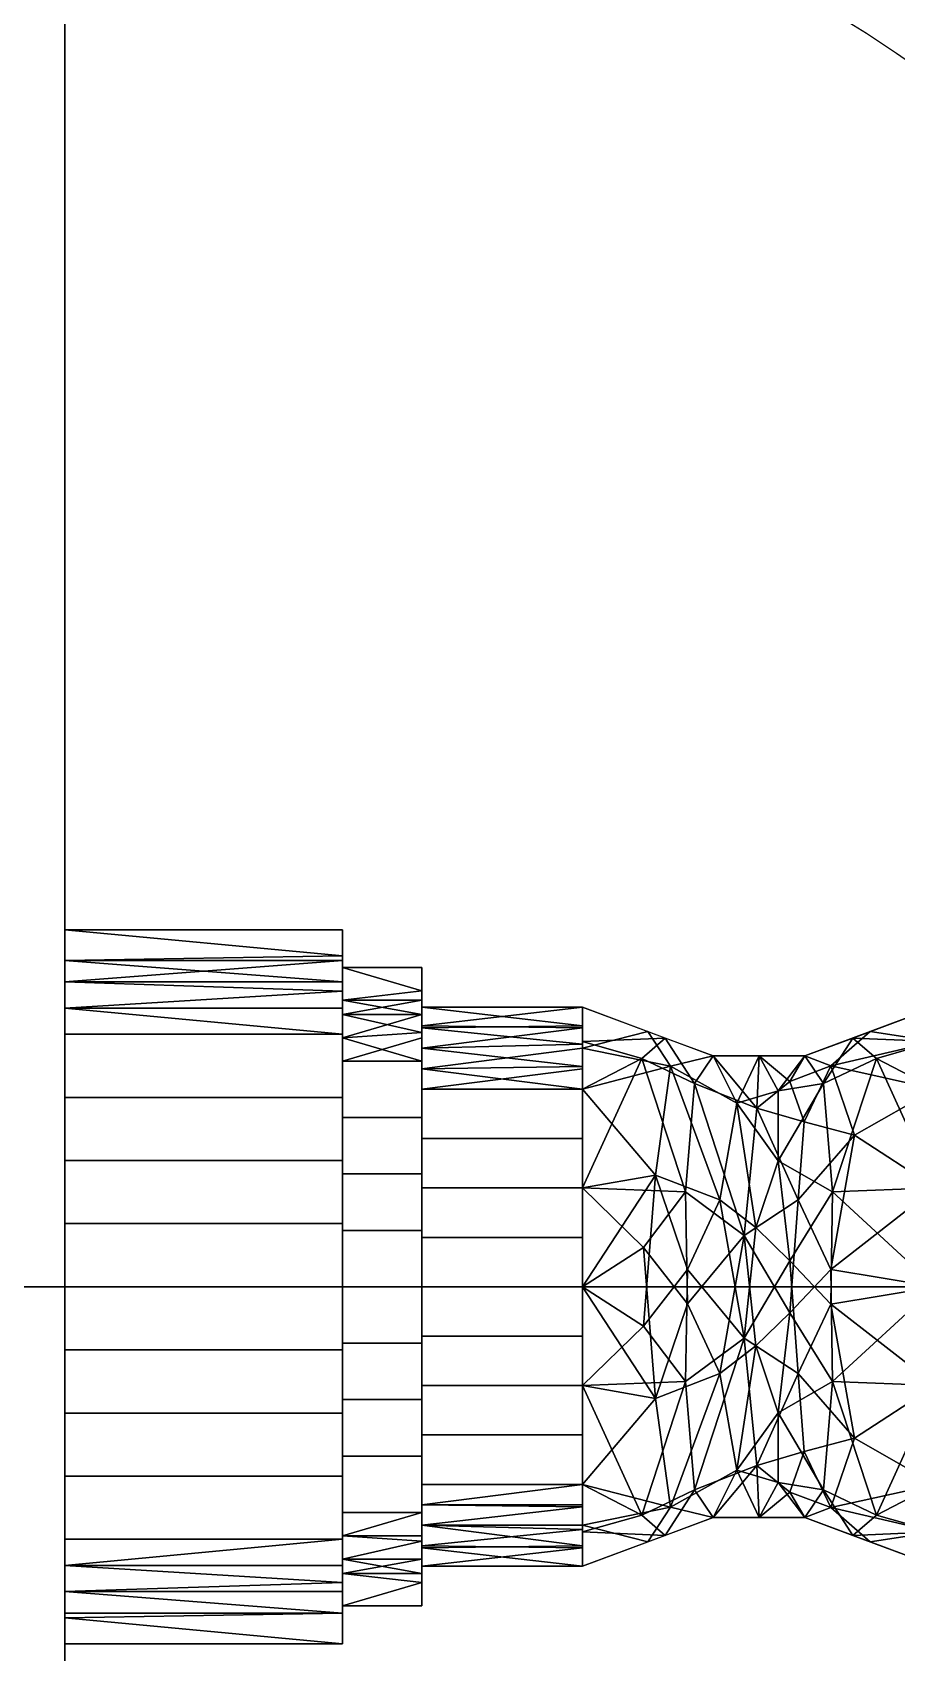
# Model space of a CAD drawing. Header units: millimetres. Extents: x -5 to 3200, y -1375 to 0.
# Drawn here: x 478.4 to 521.9, y -538.4 to -456.8 of the extents above; entities that cross this region are included whole.
import ezdxf

# ---------------------------------------------------------------- set-up
doc = ezdxf.new("R2010")
doc.units = ezdxf.units.MM
doc.layers.add('IQ_200_3D', color=1, linetype='Continuous')
doc.layers.add('IQ_204_3D', color=7, linetype='Continuous')
doc.layers.add('IQ_CON_COLDWATER_INT', color=7, linetype='Continuous', lineweight=25)

# ---------------------------------------------------------------- blocks, each defined once
blk = doc.blocks.new('coldwater')
blk.add_circle((0, 0), 3)
at = {"extrusion": (-1, 0, 0)}
blk.add_circle((0, 0), 3, dxfattribs=at)
at = {"extrusion": (0, -1, 0)}
blk.add_circle((0, 0), 3, dxfattribs=at)

msp = doc.modelspace()

# ---------------------------------------------------------------- linework, layer by layer
at = {"layer": 'IQ_200_3D'}
for points in [[(559.996, -50, 2020), (-0.004, -50, 2020), (-0.004, -782.5, 2020), (559.996, -782.5, 2020)], [(559.996, -782.5, 1493), (-0.004, -782.5, 1493), (-0.004, -50, 1493), (559.996, -50, 1493)], [(554.996, -782.5, 658), (4.996, -782.5, 658), (4.996, -50, 658), (554.996, -50, 658)], [(554.996, -50, 1493), (4.996, -50, 1493), (4.996, -782.5, 1493), (554.996, -782.5, 1493)], [(554.996, -757.5, 1443), (4.996, -757.5, 1443), (4.996, -117.5, 1443), (554.996, -117.5, 1443)], [(554.996, -117.5, 708), (4.996, -117.5, 708), (4.996, -757.5, 708), (554.996, -757.5, 708)]]:
    msp.add_3dface(points, dxfattribs=at)

# ---------------------------------------------------------------- block references
at = {"layer": 'IQ_CON_COLDWATER_INT', "xscale": 25, "yscale": 25, "zscale": 25}
msp.add_blockref('coldwater', (479.996, -520), dxfattribs=at)

# ---------------------------------------------------------------- meshes
at = {"layer": 'IQ_204_3D'}
mesh = msp.add_polyface(dxfattribs=at)
corners = [(502.996, -757.5, 956.99), (502.996, -709.445, 929.245), (502.996, -709.445, 927.939), (502.996, -711.743, 928.375), (502.996, -714.079, 928.265), (502.996, -716.326, 927.616), (502.996, -718.361, 926.462), (502.996, -720.072, 924.867), (502.996, -721.366, 922.919), (502.996, -722.171, 920.723), (502.996, -722.445, 918.4), (502.996, -722.171, 916.077), (502.996, -721.366, 913.881), (502.996, -720.072, 911.932), (502.996, -718.361, 910.337), (502.996, -716.326, 909.184), (502.996, -714.079, 908.534), (502.996, -711.743, 908.424), (502.996, -709.445, 908.86), (502.996, -709.445, 907.554), (502.996, -757.5, 879.81), (502.996, -137.5, 956.99), (502.996, -117.5, 956.99), (502.996, -117.5, 879.81), (502.996, -137.5, 879.81), (502.996, -185.555, 907.554), (502.996, -185.555, 908.86), (502.996, -183.257, 908.424), (502.996, -180.921, 908.534), (502.996, -178.674, 909.184), (502.996, -176.639, 910.337), (502.996, -174.928, 911.932), (502.996, -173.634, 913.881), (502.996, -172.829, 916.077), (502.996, -172.555, 918.4), (502.996, -172.829, 920.723), (502.996, -173.634, 922.919), (502.996, -174.928, 924.867), (502.996, -176.639, 926.462), (502.996, -178.674, 927.616), (502.996, -180.921, 928.265), (502.996, -183.257, 928.375), (502.996, -185.555, 927.939), (502.996, -185.555, 929.245)]
mesh.append_faces([[corners[k] for k in face] for face in [(19, 17, 18), (3, 1, 2), (27, 25, 26), (43, 41, 42)]], dxfattribs={"vtx0": -1})
mesh.append_faces([[corners[k] for k in face] for face in [(14, 20, 13), (8, 0, 7), (7, 0, 6), (5, 0, 4), (30, 24, 29), (31, 24, 30), (34, 24, 33)]], dxfattribs={"vtx0": -1, "vtx1": -1})
mesh.append_faces([[corners[k] for k in face] for face in [(20, 14, 15), (0, 8, 9), (1, 3, 4, 0), (25, 27, 28, 24), (21, 37, 38), (21, 36, 37)]], dxfattribs={"vtx0": -1, "vtx2": -1})
mesh.append_faces([[corners[k] for k in face] for face in [(23, 24, 21, 22)]], dxfattribs={"vtx1": -1})
mesh.append_faces([[corners[k] for k in face] for face in [(12, 13, 20), (11, 12, 20), (15, 16, 20), (9, 10, 0), (5, 6, 0), (28, 29, 24), (32, 33, 24), (31, 32, 24), (38, 39, 21), (39, 40, 21), (35, 36, 21)]], dxfattribs={"vtx1": -1, "vtx2": -1})
mesh.append_faces([[corners[k] for k in face] for face in [(34, 35, 21, 24)]], dxfattribs={"vtx1": -1, "vtx2": -1, "vtx3": -1})
mesh.append_faces([[corners[k] for k in face] for face in [(10, 11, 20, 0), (16, 17, 19, 20), (40, 41, 43, 21)]], dxfattribs={"vtx1": -1, "vtx3": -1})
mesh = msp.add_polyface(dxfattribs=at)
corners = [(484.996, -225.423, 861.68), (484.996, -225.344, 862.28), (484.996, -225.113, 862.84), (484.996, -224.744, 863.32), (484.996, -224.263, 863.689), (484.996, -223.704, 863.921), (484.996, -223.103, 864), (484.996, -205.423, 864), (484.996, -205.423, 866), (484.996, -223.103, 866), (484.996, -224.221, 865.853), (484.996, -225.263, 865.421), (484.996, -226.158, 864.735), (484.996, -226.845, 863.84), (484.996, -227.276, 862.798), (484.996, -227.423, 861.68), (484.996, -227.423, 825.32), (484.996, -227.276, 824.202), (484.996, -226.845, 823.16), (484.996, -226.158, 822.265), (484.996, -225.263, 821.578), (484.996, -224.221, 821.147), (484.996, -223.103, 821), (484.996, -205.423, 821), (484.996, -205.423, 823), (484.996, -223.103, 823), (484.996, -223.704, 823.079), (484.996, -224.263, 823.311), (484.996, -224.744, 823.679), (484.996, -225.113, 824.16), (484.996, -225.344, 824.72), (484.996, -225.423, 825.32), (484.996, -669.577, 861.68), (484.996, -669.577, 825.32), (484.996, -669.656, 824.72), (484.996, -669.887, 824.16), (484.996, -670.256, 823.679), (484.996, -670.737, 823.311), (484.996, -671.296, 823.079), (484.996, -671.897, 823), (484.996, -689.577, 823), (484.996, -689.577, 821), (484.996, -671.897, 821), (484.996, -670.779, 821.147), (484.996, -669.737, 821.578), (484.996, -668.842, 822.265), (484.996, -668.155, 823.16), (484.996, -667.724, 824.202), (484.996, -667.577, 825.32), (484.996, -667.577, 861.68), (484.996, -667.724, 862.798), (484.996, -668.155, 863.84), (484.996, -668.842, 864.735), (484.996, -669.737, 865.421), (484.996, -670.779, 865.853), (484.996, -671.897, 866), (484.996, -689.577, 866), (484.996, -689.577, 864), (484.996, -671.897, 864), (484.996, -671.296, 863.921), (484.996, -670.737, 863.689), (484.996, -670.256, 863.32), (484.996, -669.887, 862.84), (484.996, -669.656, 862.28)]
mesh.append_faces([[corners[k] for k in face] for face in [(9, 6, 7, 8)]], dxfattribs={"vtx0": -1})
mesh.append_faces([[corners[k] for k in face] for face in [(27, 21, 26)]], dxfattribs={"vtx0": -1, "vtx1": -1})
mesh.append_faces([[corners[k] for k in face] for face in [(0, 15, 16, 31), (31, 16, 17, 30), (22, 25, 26, 21), (59, 54, 55, 58), (60, 53, 54, 59), (53, 60, 61, 52), (52, 61, 62, 51), (51, 62, 63, 50), (50, 63, 32, 49), (44, 36, 37, 43), (43, 37, 38, 42), (34, 46, 47), (45, 35, 36, 44), (35, 45, 46, 34)]], dxfattribs={"vtx0": -1, "vtx2": -1})
mesh.append_faces([[corners[k] for k in face] for face in [(24, 25, 22, 23)]], dxfattribs={"vtx1": -1})
mesh.append_faces([[corners[k] for k in face] for face in [(17, 18, 30), (38, 39, 42)]], dxfattribs={"vtx1": -1, "vtx2": -1})
mesh.append_faces([[corners[k] for k in face] for face in [(12, 13, 2, 3), (11, 12, 3, 4), (1, 2, 13, 14), (14, 15, 0, 1), (9, 10, 5, 6), (10, 11, 4, 5), (18, 19, 29, 30), (19, 20, 28, 29), (27, 28, 20, 21), (48, 49, 32, 33), (33, 34, 47, 48)]], dxfattribs={"vtx1": -1, "vtx3": -1})
mesh.append_faces([[corners[k] for k in face] for face in [(40, 41, 42, 39)]], dxfattribs={"vtx2": -1})
mesh.append_faces([[corners[k] for k in face] for face in [(55, 56, 57, 58)]], dxfattribs={"vtx3": -1})
mesh = msp.add_polyface(dxfattribs=at)
corners = [(479.996, -520, 185), (479.996, -502, 185), (479.996, -507.272, 172.272), (479.996, -520, 167), (479.996, -532.728, 172.272), (479.996, -538, 185)]
mesh.append_faces([[corners[k] for k in face] for face in [(2, 3, 0, 1)]], dxfattribs={"vtx1": -1})
mesh.append_faces([[corners[k] for k in face] for face in [(4, 5, 0, 3)]], dxfattribs={"vtx2": -1})
mesh = msp.add_polyface(dxfattribs=at)
corners = [(479.996, -520, 185), (479.996, -538, 185), (479.996, -532.728, 197.728), (479.996, -520, 203), (479.996, -507.272, 197.728), (479.996, -502, 185)]
mesh.append_faces([[corners[k] for k in face] for face in [(4, 5, 0, 3)]], dxfattribs={"vtx2": -1})
mesh.append_faces([[corners[k] for k in face] for face in [(0, 1, 2, 3)]], dxfattribs={"vtx3": -1})
mesh = msp.add_polyface(dxfattribs=at)
corners = [(479.996, -538, 185), (479.996, -532.728, 172.272), (479.996, -520, 167), (479.996, -507.272, 172.272), (479.996, -502, 185), (493.996, -502, 185), (493.996, -507.272, 172.272), (493.996, -520, 167), (493.996, -532.728, 172.272), (493.996, -538, 185), (493.996, -505.099, 177.518), (479.996, -504.636, 178.636), (479.996, -503.55, 181.259), (479.996, -513.636, 169.636), (493.996, -513.636, 169.636), (493.996, -516.818, 168.318), (479.996, -535.364, 178.636), (493.996, -535.364, 178.636), (493.996, -536.45, 181.259), (493.996, -526.364, 169.636), (479.996, -526.364, 169.636), (479.996, -523.182, 168.318), (479.996, -505.954, 175.454), (493.996, -503.55, 181.259), (479.996, -510.454, 170.954), (493.996, -510.454, 170.954), (479.996, -516.818, 168.318), (493.996, -534.046, 175.454), (479.996, -534.046, 175.454), (479.996, -536.682, 181.818), (479.996, -529.546, 170.954), (493.996, -529.546, 170.954), (493.996, -523.182, 168.318)]
mesh.append_faces([[corners[k] for k in face] for face in [(29, 9, 0)]], dxfattribs={"vtx0": -1})
mesh.append_faces([[corners[k] for k in face] for face in [(6, 22, 10), (18, 16, 17), (9, 29, 18), (22, 6, 3), (10, 11, 23)]], dxfattribs={"vtx0": -1, "vtx1": -1})
mesh.append_faces([[corners[k] for k in face] for face in [(21, 32, 19, 20), (14, 13, 24, 25), (7, 2, 26, 15), (8, 1, 30, 31), (27, 28, 1, 8), (2, 7, 32, 21), (3, 6, 25, 24), (15, 26, 13, 14), (20, 19, 31, 30), (23, 11, 12)]], dxfattribs={"vtx0": -1, "vtx2": -1})
mesh.append_faces([[corners[k] for k in face] for face in [(22, 11, 10), (29, 16, 18)]], dxfattribs={"vtx1": -1, "vtx2": -1})
mesh.append_faces([[corners[k] for k in face] for face in [(16, 28, 27, 17)]], dxfattribs={"vtx1": -1, "vtx3": -1})
mesh.append_faces([[corners[k] for k in face] for face in [(4, 5, 23, 12)]], dxfattribs={"vtx2": -1})
mesh = msp.add_polyface(dxfattribs=at)
corners = [(479.996, -502, 185), (479.996, -507.272, 197.728), (479.996, -520, 203), (479.996, -532.728, 197.728), (479.996, -538, 185), (493.996, -538, 185), (493.996, -532.728, 197.728), (493.996, -520, 203), (493.996, -507.272, 197.728), (493.996, -502, 185), (493.996, -534.901, 192.482), (479.996, -535.364, 191.364), (479.996, -536.45, 188.741), (479.996, -526.364, 200.364), (493.996, -526.364, 200.364), (493.996, -523.182, 201.682), (493.996, -504.636, 191.364), (479.996, -504.636, 191.364), (479.996, -505.954, 194.546), (493.996, -513.636, 200.364), (479.996, -513.636, 200.364), (479.996, -516.818, 201.682), (479.996, -534.046, 194.546), (493.996, -536.45, 188.741), (479.996, -529.546, 199.046), (493.996, -529.546, 199.046), (479.996, -523.182, 201.682), (479.996, -503.55, 188.741), (493.996, -503.318, 188.182), (493.996, -505.954, 194.546), (479.996, -510.454, 199.046), (493.996, -510.454, 199.046), (493.996, -516.818, 201.682)]
mesh.append_faces([[corners[k] for k in face] for face in [(6, 22, 10), (22, 6, 3), (10, 11, 23)]], dxfattribs={"vtx0": -1, "vtx1": -1})
mesh.append_faces([[corners[k] for k in face] for face in [(21, 32, 19, 20), (14, 13, 24, 25), (7, 2, 26, 15), (29, 18, 1, 8), (18, 29, 16, 17), (2, 7, 32, 21), (3, 6, 25, 24), (15, 26, 13, 14), (20, 19, 31, 30), (23, 11, 12), (30, 31, 8, 1), (27, 16, 28)]], dxfattribs={"vtx0": -1, "vtx2": -1})
mesh.append_faces([[corners[k] for k in face] for face in [(9, 0, 28)]], dxfattribs={"vtx1": -1})
mesh.append_faces([[corners[k] for k in face] for face in [(27, 17, 16), (22, 11, 10), (0, 27, 28)]], dxfattribs={"vtx1": -1, "vtx2": -1})
mesh.append_faces([[corners[k] for k in face] for face in [(4, 5, 23, 12)]], dxfattribs={"vtx2": -1})
mesh = msp.add_polyface(dxfattribs=at)
corners = [(493.996, -538, 185), (493.996, -532.728, 172.272), (493.996, -520, 167), (493.996, -507.272, 172.272), (493.996, -502, 185), (493.996, -503.912, 185), (493.996, -508.624, 173.624), (493.996, -520, 168.912), (493.996, -531.376, 173.624), (493.996, -536.088, 185)]
mesh.append_faces([[corners[k] for k in face] for face in [(8, 1, 2, 7)]], dxfattribs={"vtx0": -1, "vtx2": -1})
mesh.append_faces([[corners[k] for k in face] for face in [(2, 3, 6, 7)]], dxfattribs={"vtx1": -1, "vtx3": -1})
mesh.append_faces([[corners[k] for k in face] for face in [(9, 0, 1, 8)]], dxfattribs={"vtx2": -1})
mesh.append_faces([[corners[k] for k in face] for face in [(3, 4, 5, 6)]], dxfattribs={"vtx3": -1})
mesh = msp.add_polyface(dxfattribs=at)
corners = [(493.996, -502, 185), (493.996, -507.272, 197.728), (493.996, -520, 203), (493.996, -532.728, 197.728), (493.996, -538, 185), (493.996, -536.088, 185), (493.996, -531.376, 196.376), (493.996, -520, 201.088), (493.996, -508.624, 196.376), (493.996, -503.912, 185)]
mesh.append_faces([[corners[k] for k in face] for face in [(1, 8, 9, 0)]], dxfattribs={"vtx0": -1})
mesh.append_faces([[corners[k] for k in face] for face in [(8, 1, 2, 7)]], dxfattribs={"vtx0": -1, "vtx2": -1})
mesh.append_faces([[corners[k] for k in face] for face in [(6, 7, 2, 3)]], dxfattribs={"vtx1": -1, "vtx3": -1})
mesh.append_faces([[corners[k] for k in face] for face in [(3, 4, 5, 6)]], dxfattribs={"vtx3": -1})
mesh = msp.add_polyface(dxfattribs=at)
corners = [(493.996, -536.088, 185), (493.996, -531.376, 173.624), (493.996, -520, 168.912), (493.996, -508.624, 173.624), (493.996, -503.912, 185), (497.996, -503.912, 185), (497.996, -508.624, 173.624), (497.996, -520, 168.912), (497.996, -531.376, 173.624), (497.996, -536.088, 185), (497.996, -507.177, 177.119), (493.996, -506.268, 179.312), (493.996, -505.545, 181.06), (493.996, -514.312, 171.268), (497.996, -514.312, 171.268), (497.996, -517.156, 170.09), (497.996, -533.732, 179.312), (493.996, -533.732, 179.312), (493.996, -532.554, 176.468), (497.996, -525.688, 171.268), (493.996, -525.688, 171.268), (493.996, -522.844, 170.09), (493.996, -507.446, 176.468), (497.996, -505.545, 181.06), (493.996, -511.468, 172.446), (497.996, -511.468, 172.446), (493.996, -517.156, 170.09), (493.996, -534.455, 181.06), (497.996, -534.91, 182.156), (497.996, -532.554, 176.468), (493.996, -528.532, 172.446), (497.996, -528.532, 172.446), (497.996, -522.844, 170.09)]
mesh.append_faces([[corners[k] for k in face] for face in [(6, 22, 10), (22, 6, 3), (10, 11, 23)]], dxfattribs={"vtx0": -1, "vtx1": -1})
mesh.append_faces([[corners[k] for k in face] for face in [(21, 32, 19, 20), (14, 13, 24, 25), (7, 2, 26, 15), (23, 11, 12), (29, 18, 1, 8), (15, 26, 13, 14), (18, 29, 16, 17), (2, 7, 32, 21), (20, 19, 31, 30), (3, 6, 25, 24), (30, 31, 8, 1), (27, 16, 28)]], dxfattribs={"vtx0": -1, "vtx2": -1})
mesh.append_faces([[corners[k] for k in face] for face in [(9, 0, 28)]], dxfattribs={"vtx1": -1})
mesh.append_faces([[corners[k] for k in face] for face in [(27, 17, 16), (22, 11, 10), (0, 27, 28)]], dxfattribs={"vtx1": -1, "vtx2": -1})
mesh.append_faces([[corners[k] for k in face] for face in [(4, 5, 23, 12)]], dxfattribs={"vtx2": -1})
mesh = msp.add_polyface(dxfattribs=at)
corners = [(493.996, -503.912, 185), (493.996, -508.624, 196.376), (493.996, -520, 201.088), (493.996, -531.376, 196.376), (493.996, -536.088, 185), (497.996, -536.088, 185), (497.996, -531.376, 196.376), (497.996, -520, 201.088), (497.996, -508.624, 196.376), (497.996, -503.912, 185), (497.996, -532.823, 192.881), (493.996, -533.732, 190.688), (493.996, -534.455, 188.94), (493.996, -525.688, 198.732), (497.996, -525.688, 198.732), (497.996, -522.844, 199.91), (497.996, -506.268, 190.688), (493.996, -506.268, 190.688), (493.996, -507.446, 193.532), (497.996, -514.312, 198.732), (493.996, -514.312, 198.732), (493.996, -517.156, 199.91), (493.996, -532.554, 193.532), (497.996, -534.455, 188.94), (493.996, -528.532, 197.554), (497.996, -528.532, 197.554), (493.996, -522.844, 199.91), (493.996, -505.545, 188.94), (497.996, -505.09, 187.844), (497.996, -507.446, 193.532), (493.996, -511.468, 197.554), (497.996, -511.468, 197.554), (497.996, -517.156, 199.91)]
mesh.append_faces([[corners[k] for k in face] for face in [(6, 22, 10), (22, 6, 3), (10, 11, 23), (18, 16, 17)]], dxfattribs={"vtx0": -1, "vtx1": -1})
mesh.append_faces([[corners[k] for k in face] for face in [(21, 32, 19, 20), (14, 13, 24, 25), (7, 2, 26, 15), (23, 11, 12), (15, 26, 13, 14), (2, 7, 32, 21), (20, 19, 31, 30), (3, 6, 25, 24), (30, 31, 8, 1), (27, 16, 28)]], dxfattribs={"vtx0": -1, "vtx2": -1})
mesh.append_faces([[corners[k] for k in face] for face in [(9, 0, 28)]], dxfattribs={"vtx1": -1})
mesh.append_faces([[corners[k] for k in face] for face in [(27, 17, 16), (8, 29, 1), (22, 11, 10), (0, 27, 28)]], dxfattribs={"vtx1": -1, "vtx2": -1})
mesh.append_faces([[corners[k] for k in face] for face in [(18, 1, 29, 16)]], dxfattribs={"vtx1": -1, "vtx3": -1})
mesh.append_faces([[corners[k] for k in face] for face in [(4, 5, 23, 12)]], dxfattribs={"vtx2": -1})
mesh = msp.add_polyface(dxfattribs=at)
corners = [(497.996, -536.088, 185), (497.996, -531.376, 173.624), (497.996, -520, 168.912), (497.996, -508.624, 173.624), (497.996, -503.912, 185), (497.996, -505.912, 185), (497.996, -510.039, 175.039), (497.996, -520, 170.912), (497.996, -529.961, 175.039), (497.996, -534.088, 185)]
mesh.append_faces([[corners[k] for k in face] for face in [(8, 1, 2, 7)]], dxfattribs={"vtx0": -1, "vtx2": -1})
mesh.append_faces([[corners[k] for k in face] for face in [(2, 3, 6, 7)]], dxfattribs={"vtx1": -1, "vtx3": -1})
mesh.append_faces([[corners[k] for k in face] for face in [(9, 0, 1, 8)]], dxfattribs={"vtx2": -1})
mesh.append_faces([[corners[k] for k in face] for face in [(3, 4, 5, 6)]], dxfattribs={"vtx3": -1})
mesh = msp.add_polyface(dxfattribs=at)
corners = [(497.996, -503.912, 185), (497.996, -508.624, 196.376), (497.996, -520, 201.088), (497.996, -531.376, 196.376), (497.996, -536.088, 185), (497.996, -534.088, 185), (497.996, -529.961, 194.961), (497.996, -520, 199.088), (497.996, -510.039, 194.961), (497.996, -505.912, 185)]
mesh.append_faces([[corners[k] for k in face] for face in [(1, 8, 9, 0)]], dxfattribs={"vtx0": -1})
mesh.append_faces([[corners[k] for k in face] for face in [(8, 1, 2, 7)]], dxfattribs={"vtx0": -1, "vtx2": -1})
mesh.append_faces([[corners[k] for k in face] for face in [(6, 7, 2, 3)]], dxfattribs={"vtx1": -1, "vtx3": -1})
mesh.append_faces([[corners[k] for k in face] for face in [(3, 4, 5, 6)]], dxfattribs={"vtx3": -1})
mesh = msp.add_polyface(dxfattribs=at)
corners = [(497.996, -534.088, 185), (497.996, -529.961, 175.039), (497.996, -520, 170.912), (497.996, -510.039, 175.039), (497.996, -505.912, 185), (506.102, -505.912, 185), (506.102, -510.039, 175.039), (506.102, -520, 170.912), (506.102, -529.961, 175.039), (506.102, -534.088, 185), (506.102, -507.766, 180.526), (497.996, -507.976, 180.019), (497.996, -506.944, 182.51), (497.996, -515.019, 172.976), (506.102, -515.019, 172.976), (506.102, -517.51, 171.944), (506.102, -532.024, 180.019), (497.996, -532.024, 180.019), (497.996, -530.993, 177.529), (506.102, -524.981, 172.976), (497.996, -524.981, 172.976), (497.996, -522.49, 171.944), (506.102, -508.902, 177.782), (506.102, -506.839, 182.763), (497.996, -512.529, 174.007), (506.102, -512.529, 174.007), (497.996, -517.51, 171.944), (497.996, -533.161, 182.763), (506.102, -533.056, 182.51), (506.102, -530.993, 177.529), (497.996, -527.471, 174.007), (506.102, -527.471, 174.007), (506.102, -522.49, 171.944), (497.996, -509.007, 177.529)]
mesh.append_faces([[corners[k] for k in face] for face in [(4, 23, 12), (10, 12, 23), (6, 33, 22), (12, 10, 11), (17, 28, 27), (33, 6, 3)]], dxfattribs={"vtx0": -1, "vtx1": -1})
mesh.append_faces([[corners[k] for k in face] for face in [(21, 32, 19, 20), (7, 2, 26, 15), (24, 25, 14, 13), (29, 18, 1, 8), (15, 26, 13, 14), (17, 16, 28), (18, 29, 16, 17), (2, 7, 32, 21), (20, 19, 31, 30), (3, 6, 25, 24), (30, 31, 8, 1)]], dxfattribs={"vtx0": -1, "vtx2": -1})
mesh.append_faces([[corners[k] for k in face] for face in [(10, 22, 11), (28, 9, 27), (33, 11, 22)]], dxfattribs={"vtx1": -1, "vtx2": -1})
mesh.append_faces([[corners[k] for k in face] for face in [(4, 5, 23), (9, 0, 27)]], dxfattribs={"vtx2": -1})
mesh = msp.add_polyface(dxfattribs=at)
corners = [(497.996, -505.912, 185), (497.996, -510.039, 194.961), (497.996, -520, 199.088), (497.996, -529.961, 194.961), (497.996, -534.088, 185), (506.102, -534.088, 185), (506.102, -529.961, 194.961), (506.102, -520, 199.088), (506.102, -510.039, 194.961), (506.102, -505.912, 185), (506.102, -532.234, 189.474), (497.996, -532.024, 189.981), (497.996, -533.056, 187.49), (497.996, -524.981, 197.024), (506.102, -524.981, 197.024), (506.102, -522.49, 198.056), (506.102, -507.976, 189.981), (497.996, -507.976, 189.981), (497.996, -509.007, 192.471), (506.102, -515.019, 197.024), (497.996, -515.019, 197.024), (497.996, -517.51, 198.056), (506.102, -531.098, 192.218), (506.102, -533.161, 187.237), (497.996, -527.471, 195.993), (506.102, -527.471, 195.993), (497.996, -522.49, 198.056), (497.996, -506.839, 187.237), (506.102, -506.944, 187.49), (506.102, -509.007, 192.471), (497.996, -512.529, 195.993), (506.102, -512.529, 195.993), (506.102, -517.51, 198.056), (497.996, -530.993, 192.471)]
mesh.append_faces([[corners[k] for k in face] for face in [(4, 23, 12), (10, 12, 23), (6, 33, 22), (12, 10, 11), (17, 28, 27), (33, 6, 3)]], dxfattribs={"vtx0": -1, "vtx1": -1})
mesh.append_faces([[corners[k] for k in face] for face in [(21, 32, 19, 20), (7, 2, 26, 15), (24, 25, 14, 13), (15, 26, 13, 14), (2, 7, 32, 21), (20, 19, 31, 30), (3, 6, 25, 24), (30, 31, 8, 1)]], dxfattribs={"vtx0": -1, "vtx2": -1})
mesh.append_faces([[corners[k] for k in face] for face in [(10, 22, 11), (8, 29, 1), (28, 9, 27), (33, 11, 22)]], dxfattribs={"vtx1": -1, "vtx2": -1})
mesh.append_faces([[corners[k] for k in face] for face in [(18, 1, 29, 16), (16, 28, 17, 18)]], dxfattribs={"vtx1": -1, "vtx3": -1})
mesh.append_faces([[corners[k] for k in face] for face in [(4, 5, 23), (9, 0, 27)]], dxfattribs={"vtx2": -1})
mesh = msp.add_polyface(dxfattribs=at)
corners = [(506.102, -534.088, 185), (506.102, -529.961, 175.039), (506.102, -520, 170.912), (506.102, -510.039, 175.039), (506.102, -505.912, 185), (512.691, -508.363, 185), (517.303, -508.363, 185), (523.891, -505.912, 185), (523.891, -510.039, 175.039), (523.891, -520, 170.912), (523.891, -529.961, 175.039), (523.891, -534.088, 185), (517.303, -531.637, 185), (512.691, -531.637, 185), (513.025, -515.621, 174.428), (516.968, -524.379, 174.428), (511.293, -524.778, 173.464), (518.7, -515.222, 173.464), (519.726, -507.462, 185), (518.249, -509.76, 178.341), (514.997, -508.363, 185), (513.874, -510.751, 179.001), (510.528, -508.883, 178.426), (515.966, -513.646, 176.062), (509.782, -514.368, 172.975), (523.891, -507.642, 180.824), (520.911, -508.491, 177.827), (516.557, -518.685, 173.854), (514.249, -522.589, 174.418), (514.88, -529.007, 179.072), (518.619, -520.878, 172.592), (519.813, -527.638, 174.367), (520.597, -532.862, 185), (518.61, -531.13, 179.458), (523.891, -532.358, 180.824), (510.268, -532.538, 185), (511.744, -530.24, 178.341), (506.102, -532.358, 180.824), (509.082, -531.509, 177.827), (514.84, -517.02, 174.635), (515.969, -510.127, 180.225), (516.553, -530.353, 180.672), (514.997, -531.637, 185), (517.279, -528.312, 176.875), (506.102, -524.981, 172.976), (523.891, -515.019, 172.976), (506.102, -507.976, 180.019), (509.396, -507.138, 185), (511.39, -519.138, 172.6), (509.167, -521.986, 171.616), (506.102, -515.019, 172.976), (523.891, -524.981, 172.976)]
mesh.append_faces([[corners[k] for k in face] for face in [(35, 36, 13), (2, 49, 44), (12, 33, 32), (34, 33, 10), (6, 40, 20), (51, 30, 9)]], dxfattribs={"vtx0": -1, "vtx1": -1})
mesh.append_faces([[corners[k] for k in face] for face in [(17, 19, 26), (24, 3, 22), (6, 19, 40), (5, 21, 22), (17, 23, 19), (36, 29, 13), (27, 30, 15), (14, 24, 22), (30, 31, 15), (23, 40, 19), (33, 34, 32), (38, 44, 16), (36, 28, 29), (27, 39, 23), (25, 26, 18), (23, 21, 40), (39, 28, 14), (14, 22, 21), (27, 23, 17), (21, 23, 39), (48, 24, 14), (18, 26, 19), (30, 27, 17), (27, 15, 28), (28, 15, 29), (28, 16, 48), (43, 31, 33), (41, 42, 29), (26, 45, 17), (30, 51, 31), (10, 33, 31), (41, 43, 33), (41, 33, 12), (16, 36, 38), (37, 38, 35), (36, 16, 28), (35, 38, 36), (28, 39, 27), (21, 39, 14), (21, 20, 40), (43, 29, 15), (29, 43, 41), (31, 43, 15), (24, 48, 49), (17, 9, 30), (46, 47, 22), (28, 48, 14), (49, 48, 16), (44, 49, 16), (2, 24, 49)]], dxfattribs={"vtx0": -1, "vtx1": -1, "vtx2": -1})
mesh.append_faces([[corners[k] for k in face] for face in [(22, 47, 5), (24, 2, 50), (26, 25, 8), (38, 37, 1), (41, 12, 42), (22, 3, 46)]], dxfattribs={"vtx0": -1, "vtx2": -1})
mesh.append_faces([[corners[k] for k in face] for face in [(45, 9, 17), (5, 20, 21), (6, 18, 19), (8, 45, 26), (1, 44, 38), (42, 13, 29), (50, 3, 24), (51, 10, 31)]], dxfattribs={"vtx1": -1, "vtx2": -1})
mesh.append_faces([[corners[k] for k in face] for face in [(35, 0, 37), (18, 7, 25), (46, 4, 47), (34, 11, 32)]], dxfattribs={"vtx2": -1})
mesh = msp.add_polyface(dxfattribs=at)
corners = [(506.102, -505.912, 185), (506.102, -510.039, 194.961), (506.102, -520, 199.088), (506.102, -529.961, 194.961), (506.102, -534.088, 185), (512.691, -531.637, 185), (517.303, -531.637, 185), (523.891, -534.088, 185), (523.891, -529.961, 194.961), (523.891, -520, 199.088), (523.891, -510.039, 194.961), (523.891, -505.912, 185), (517.303, -508.363, 185), (512.691, -508.363, 185), (513.025, -524.379, 195.572), (516.968, -515.621, 195.572), (511.293, -515.222, 196.536), (518.7, -524.778, 196.536), (519.726, -532.538, 185), (518.249, -530.24, 191.659), (514.997, -531.637, 185), (513.874, -529.249, 190.999), (510.528, -531.117, 191.574), (515.966, -526.354, 193.938), (509.782, -525.632, 197.025), (523.891, -532.358, 189.176), (520.911, -531.509, 192.173), (516.557, -521.315, 196.146), (514.249, -517.411, 195.582), (514.88, -510.993, 190.928), (518.619, -519.122, 197.408), (519.813, -512.362, 195.633), (520.597, -507.138, 185), (518.61, -508.87, 190.542), (523.891, -507.642, 189.176), (510.268, -507.462, 185), (511.744, -509.76, 191.659), (506.102, -507.642, 189.176), (509.082, -508.491, 192.173), (514.84, -522.98, 195.365), (515.969, -529.873, 189.776), (516.553, -509.647, 189.328), (514.997, -508.363, 185), (517.279, -511.688, 193.125), (506.102, -515.019, 197.024), (523.891, -524.981, 197.024), (506.102, -532.024, 189.981), (509.396, -532.862, 185), (511.39, -520.862, 197.4), (509.167, -518.014, 198.384), (506.102, -524.981, 197.024), (523.891, -515.019, 197.024)]
mesh.append_faces([[corners[k] for k in face] for face in [(35, 36, 13), (2, 49, 44), (12, 33, 32), (34, 33, 10), (6, 40, 20), (51, 30, 9)]], dxfattribs={"vtx0": -1, "vtx1": -1})
mesh.append_faces([[corners[k] for k in face] for face in [(17, 19, 26), (24, 3, 22), (6, 19, 40), (5, 21, 22), (17, 23, 19), (36, 29, 13), (27, 30, 15), (14, 24, 22), (30, 31, 15), (23, 40, 19), (33, 34, 32), (38, 44, 16), (36, 28, 29), (27, 39, 23), (25, 26, 18), (23, 21, 40), (39, 28, 14), (14, 22, 21), (27, 23, 17), (21, 23, 39), (48, 24, 14), (18, 26, 19), (30, 27, 17), (27, 15, 28), (28, 15, 29), (28, 16, 48), (43, 31, 33), (41, 42, 29), (26, 45, 17), (30, 51, 31), (10, 33, 31), (41, 43, 33), (41, 33, 12), (16, 36, 38), (37, 38, 35), (36, 16, 28), (35, 38, 36), (28, 39, 27), (21, 39, 14), (21, 20, 40), (43, 29, 15), (29, 43, 41), (31, 43, 15), (24, 48, 49), (17, 9, 30), (46, 47, 22), (28, 48, 14), (49, 48, 16), (44, 49, 16), (2, 24, 49)]], dxfattribs={"vtx0": -1, "vtx1": -1, "vtx2": -1})
mesh.append_faces([[corners[k] for k in face] for face in [(22, 47, 5), (24, 2, 50), (26, 25, 8), (38, 37, 1), (41, 12, 42), (22, 3, 46)]], dxfattribs={"vtx0": -1, "vtx2": -1})
mesh.append_faces([[corners[k] for k in face] for face in [(45, 9, 17), (5, 20, 21), (6, 18, 19), (8, 45, 26), (1, 44, 38), (42, 13, 29), (50, 3, 24), (51, 10, 31)]], dxfattribs={"vtx1": -1, "vtx2": -1})
mesh.append_faces([[corners[k] for k in face] for face in [(35, 0, 37), (18, 7, 25), (46, 4, 47), (34, 11, 32)]], dxfattribs={"vtx2": -1})

doc.saveas('drawing.dxf')
